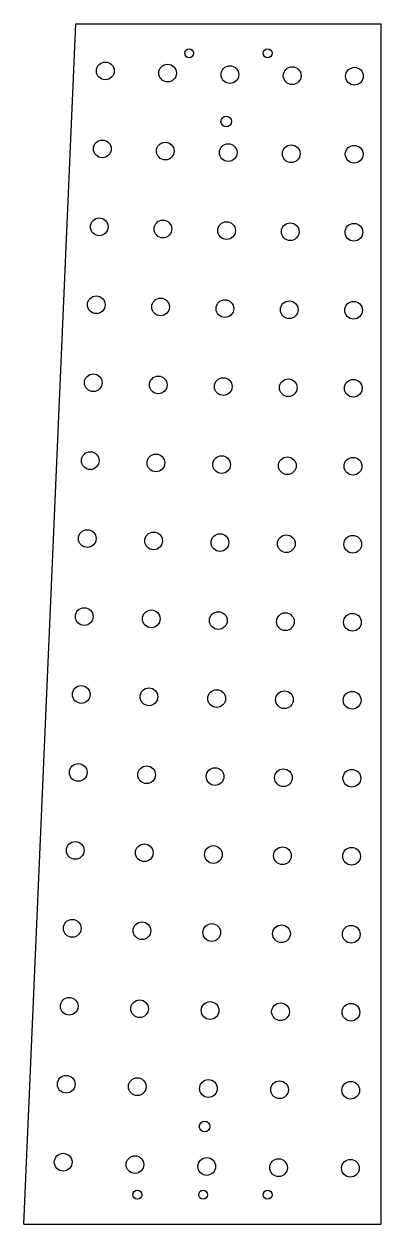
# Model space of a CAD drawing. Extents: x -25.2 to 0, y 166.1 to 250.7.
import ezdxf

# ---------------------------------------------------------------- set-up
doc = ezdxf.new("R2010")
doc.units = 0
doc.header["$MEASUREMENT"] = 0
doc.layers.add('VISIBLE', color=7, linetype='CONTINUOUS')

msp = doc.modelspace()

# ---------------------------------------------------------------- linework, layer by layer
at = {"layer": 'VISIBLE'}
for p, q in [((-25.182, 166.094), (-21.537, 250.703)), ((-21.537, 250.703), (0, 250.703)), ((0, 166.094), (0, 250.703)), ((-25.182, 166.094), (0, 166.094))]:
    msp.add_line(p, q, dxfattribs=at)
for centre, radius in [((-13.531, 248.64), 0.312), ((-8, 248.64), 0.313), ((-19.444, 247.395), 0.625), ((-15.052, 247.245), 0.625), ((-10.66, 247.132), 0.625), ((-6.266, 247.059), 0.625), ((-1.872, 247.023), 0.625), ((-10.916, 243.828), 0.375), ((-19.656, 241.899), 0.625), ((-15.217, 241.747), 0.625), ((-10.776, 241.634), 0.625), ((-6.335, 241.559), 0.625), ((-1.893, 241.523), 0.625), ((-19.869, 236.403), 0.625), ((-15.381, 236.25), 0.625), ((-10.893, 236.135), 0.625), ((-6.403, 236.059), 0.625), ((-1.913, 236.023), 0.625), ((-20.081, 230.907), 0.625), ((-15.546, 230.752), 0.625), ((-11.009, 230.636), 0.625), ((-6.472, 230.56), 0.625), ((-1.934, 230.523), 0.625), ((-20.294, 225.412), 0.625), ((-15.71, 225.254), 0.625), ((-11.126, 225.137), 0.625), ((-6.54, 225.06), 0.625), ((-1.954, 225.023), 0.625), ((-20.506, 219.916), 0.625), ((-15.875, 219.757), 0.625), ((-11.242, 219.639), 0.625), ((-6.608, 219.561), 0.625), ((-1.975, 219.523), 0.625), ((-20.718, 214.42), 0.625), ((-16.039, 214.259), 0.625), ((-11.358, 214.14), 0.625), ((-6.677, 214.061), 0.625), ((-1.995, 214.023), 0.625), ((-20.931, 208.924), 0.625), ((-16.203, 208.762), 0.625), ((-11.475, 208.641), 0.625), ((-6.745, 208.562), 0.625), ((-2.015, 208.523), 0.625), ((-21.143, 203.428), 0.625), ((-16.368, 203.264), 0.625), ((-11.591, 203.142), 0.625), ((-6.814, 203.062), 0.625), ((-2.036, 203.023), 0.625), ((-21.355, 197.932), 0.625), ((-16.532, 197.767), 0.625), ((-11.708, 197.644), 0.625), ((-6.882, 197.562), 0.625), ((-2.056, 197.523), 0.625), ((-21.568, 192.436), 0.625), ((-16.697, 192.269), 0.625), ((-11.824, 192.145), 0.625), ((-6.951, 192.063), 0.625), ((-2.077, 192.023), 0.625), ((-21.78, 186.94), 0.625), ((-16.861, 186.772), 0.625), ((-11.941, 186.646), 0.625), ((-7.019, 186.563), 0.625), ((-2.097, 186.523), 0.625), ((-21.993, 181.444), 0.625), ((-17.025, 181.274), 0.625), ((-12.057, 181.147), 0.625), ((-7.088, 181.064), 0.625), ((-2.118, 181.024), 0.625), ((-22.205, 175.948), 0.625), ((-17.19, 175.777), 0.625), ((-12.173, 175.648), 0.625), ((-7.156, 175.564), 0.625), ((-2.138, 175.524), 0.625), ((-12.443, 172.969), 0.375), ((-22.417, 170.453), 0.625), ((-17.354, 170.279), 0.625), ((-12.29, 170.15), 0.625), ((-7.224, 170.065), 0.625), ((-2.159, 170.024), 0.625), ((-17.188, 168.157), 0.312), ((-12.547, 168.157), 0.312), ((-8, 168.157), 0.313)]:
    msp.add_circle(centre, radius, dxfattribs=at)

doc.saveas('drawing.dxf')
